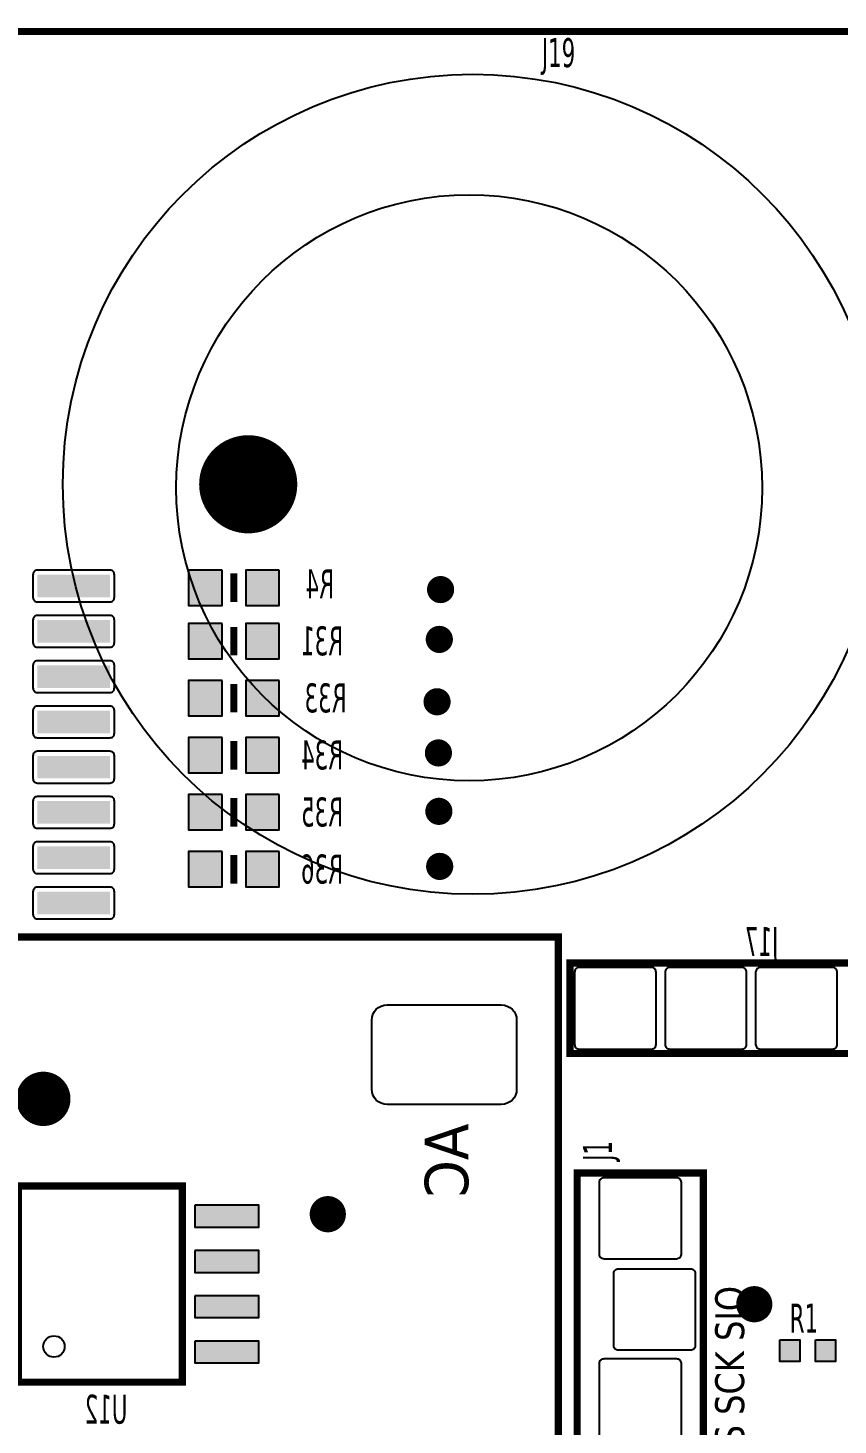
# Model space of a CAD drawing. Header units: millimetres. Extents: x 123.5 to 144.3, y 105.4 to 121.6.
# Drawn here: x 134.504 to 135.578, y 109.151 to 111.002 of the extents above; entities that cross this region are included whole.
import ezdxf

# ---------------------------------------------------------------- set-up
doc = ezdxf.new("R2010")
doc.units = ezdxf.units.MM
doc.layers.add('DESC', color=250, linetype='Continuous')
doc.styles.get("Standard").update_dxf_attribs({"font": 'tahoma.ttf'})

# ---------------------------------------------------------------- blocks, each defined once
blk = doc.blocks.new('RPAD')
blk.add_trace([(-0.5, -0.5), (-0.5, 0.5), (0.5, -0.5), (0.5, 0.5)])
blk = doc.blocks.new('EPAD')
at = {"const_width": 0.5}
blk.add_lwpolyline([(-0.25, 0, 1), (0.25, 0, 1)], format="xyb", close=True, dxfattribs=at)
blk = doc.blocks.new('oard')
at = {"const_width": 0.00787}
for points in [[(155.9889, 119.4043), (162.6345, 119.4043), (162.6345, 122.5185), (155.9889, 122.5185), (155.9889, 119.4043)], [(155.9889, 119.4043), (162.6345, 119.4043), (162.6345, 122.5185), (155.9889, 122.5185), (155.9889, 119.4043)], [(155.9889, 119.4043), (162.6345, 119.4043), (162.6345, 122.5185), (155.9889, 122.5185), (155.9889, 119.4043)], [(159.3786, 121.9201), (159.3786, 121.8886)], [(159.3786, 121.9201), (159.3786, 121.8886)], [(159.3786, 121.9201), (159.3786, 121.8886)], [(159.3786, 121.861), (159.3786, 121.8295)], [(159.3786, 121.861), (159.3786, 121.8295)], [(159.3786, 121.861), (159.3786, 121.8295)], [(159.3786, 121.798), (159.3786, 121.7665)], [(159.3786, 121.798), (159.3786, 121.7665)], [(159.3786, 121.798), (159.3786, 121.7665)], [(159.3786, 121.735), (159.3786, 121.7035)], [(159.3786, 121.735), (159.3786, 121.7035)], [(159.3786, 121.735), (159.3786, 121.7035)], [(159.3786, 121.672), (159.3786, 121.6405)], [(159.3786, 121.672), (159.3786, 121.6405)], [(159.3786, 121.672), (159.3786, 121.6405)], [(159.3786, 121.609), (159.3786, 121.5776)], [(159.3786, 121.609), (159.3786, 121.5776)], [(159.3786, 121.609), (159.3786, 121.5776)], [(158.666, 119.4555), (159.7369, 119.4555), (159.7369, 121.5185), (158.666, 121.5185), (158.666, 119.4555)], [(158.666, 119.4555), (159.7369, 119.4555), (159.7369, 121.5185), (158.666, 121.5185), (158.666, 119.4555)], [(158.666, 119.4555), (159.7369, 119.4555), (159.7369, 121.5185), (158.666, 121.5185), (158.666, 119.4555)], [(159.7499, 121.3898), (160.1499, 121.3898), (160.1499, 121.4898), (159.7499, 121.4898), (159.7499, 121.3898)], [(159.7499, 121.3898), (160.1499, 121.3898), (160.1499, 121.4898), (159.7499, 121.4898), (159.7499, 121.3898)], [(159.7499, 121.3898), (160.1499, 121.3898), (160.1499, 121.4898), (159.7499, 121.4898), (159.7499, 121.3898)], [(159.7578, 120.7579), (159.8971, 120.7579), (159.8971, 121.2579), (159.7578, 121.2579), (159.7578, 120.7579)], [(159.7578, 120.7579), (159.8971, 120.7579), (159.8971, 121.2579), (159.7578, 121.2579), (159.7578, 120.7579)], [(159.7578, 120.7579), (159.8971, 120.7579), (159.8971, 121.2579), (159.7578, 121.2579), (159.7578, 120.7579)], [(159.1405, 121.2435), (159.3216, 121.2435), (159.3216, 121.027), (159.1405, 121.027), (159.1405, 121.2435)], [(159.1405, 121.2435), (159.3216, 121.2435), (159.3216, 121.027), (159.1405, 121.027), (159.1405, 121.2435)], [(159.1405, 121.2435), (159.3216, 121.2435), (159.3216, 121.027), (159.1405, 121.027), (159.1405, 121.2435)]]:
    blk.add_lwpolyline(points, dxfattribs=at)
for points in [[(159.2466, 121.8936), (159.2466, 121.9186), (159.2465, 121.9196), (159.2462, 121.9206), (159.2458, 121.9214), (159.2452, 121.9221), (159.2444, 121.9228), (159.2436, 121.9232), (159.2426, 121.9235), (159.2416, 121.9236), (159.1616, 121.9236), (159.1606, 121.9235), (159.1596, 121.9232), (159.1588, 121.9228), (159.1581, 121.9221), (159.1575, 121.9214), (159.157, 121.9206), (159.1567, 121.9196), (159.1566, 121.9186), (159.1566, 121.8936), (159.1567, 121.8926), (159.157, 121.8916), (159.1575, 121.8908), (159.1581, 121.89), (159.1588, 121.8894), (159.1596, 121.889), (159.1606, 121.8887), (159.1616, 121.8886), (159.2416, 121.8886), (159.2426, 121.8887), (159.2436, 121.889), (159.2444, 121.8894), (159.2452, 121.89), (159.2458, 121.8908), (159.2462, 121.8916), (159.2465, 121.8926), (159.2466, 121.8936)], [(159.3656, 121.9238), (159.3286, 121.9238), (159.3286, 121.8848), (159.3656, 121.8848), (159.3656, 121.9238)], [(159.4286, 121.9238), (159.3916, 121.9238), (159.3916, 121.8848), (159.4286, 121.8848), (159.4286, 121.9238)], [(159.2466, 121.8436), (159.2466, 121.8686), (159.2465, 121.8696), (159.2462, 121.8706), (159.2458, 121.8714), (159.2452, 121.8721), (159.2444, 121.8728), (159.2436, 121.8732), (159.2426, 121.8735), (159.2416, 121.8736), (159.1616, 121.8736), (159.1606, 121.8735), (159.1596, 121.8732), (159.1588, 121.8728), (159.1581, 121.8721), (159.1575, 121.8714), (159.157, 121.8706), (159.1567, 121.8696), (159.1566, 121.8686), (159.1566, 121.8436), (159.1567, 121.8426), (159.157, 121.8416), (159.1575, 121.8408), (159.1581, 121.84), (159.1588, 121.8394), (159.1596, 121.839), (159.1606, 121.8387), (159.1616, 121.8386), (159.2416, 121.8386), (159.2426, 121.8387), (159.2436, 121.839), (159.2444, 121.8394), (159.2452, 121.84), (159.2458, 121.8408), (159.2462, 121.8416), (159.2465, 121.8426), (159.2466, 121.8436)], [(159.3656, 121.8648), (159.3286, 121.8648), (159.3286, 121.8258), (159.3656, 121.8258), (159.3656, 121.8648)], [(159.4286, 121.8648), (159.3916, 121.8648), (159.3916, 121.8258), (159.4286, 121.8258), (159.4286, 121.8648)], [(159.2466, 121.7936), (159.2466, 121.8186), (159.2465, 121.8196), (159.2462, 121.8206), (159.2458, 121.8214), (159.2452, 121.8221), (159.2444, 121.8228), (159.2436, 121.8232), (159.2426, 121.8235), (159.2416, 121.8236), (159.1616, 121.8236), (159.1606, 121.8235), (159.1596, 121.8232), (159.1588, 121.8228), (159.1581, 121.8221), (159.1575, 121.8214), (159.157, 121.8206), (159.1567, 121.8196), (159.1566, 121.8186), (159.1566, 121.7936), (159.1567, 121.7926), (159.157, 121.7916), (159.1575, 121.7908), (159.1581, 121.79), (159.1588, 121.7894), (159.1596, 121.789), (159.1606, 121.7887), (159.1616, 121.7886), (159.2416, 121.7886), (159.2426, 121.7887), (159.2436, 121.789), (159.2444, 121.7894), (159.2452, 121.79), (159.2458, 121.7908), (159.2462, 121.7916), (159.2465, 121.7926), (159.2466, 121.7936)], [(159.3656, 121.8018), (159.3286, 121.8018), (159.3286, 121.7628), (159.3656, 121.7628), (159.3656, 121.8018)], [(159.4286, 121.8018), (159.3916, 121.8018), (159.3916, 121.7628), (159.4286, 121.7628), (159.4286, 121.8018)], [(159.2466, 121.7436), (159.2466, 121.7686), (159.2465, 121.7696), (159.2462, 121.7706), (159.2458, 121.7714), (159.2452, 121.7721), (159.2444, 121.7728), (159.2436, 121.7732), (159.2426, 121.7735), (159.2416, 121.7736), (159.1616, 121.7736), (159.1606, 121.7735), (159.1596, 121.7732), (159.1588, 121.7728), (159.1581, 121.7721), (159.1575, 121.7714), (159.157, 121.7706), (159.1567, 121.7696), (159.1566, 121.7686), (159.1566, 121.7436), (159.1567, 121.7426), (159.157, 121.7416), (159.1575, 121.7408), (159.1581, 121.74), (159.1588, 121.7394), (159.1596, 121.739), (159.1606, 121.7387), (159.1616, 121.7386), (159.2416, 121.7386), (159.2426, 121.7387), (159.2436, 121.739), (159.2444, 121.7394), (159.2452, 121.74), (159.2458, 121.7408), (159.2462, 121.7416), (159.2465, 121.7426), (159.2466, 121.7436)], [(159.3656, 121.7388), (159.3286, 121.7388), (159.3286, 121.6998), (159.3656, 121.6998), (159.3656, 121.7388)], [(159.4286, 121.7388), (159.3916, 121.7388), (159.3916, 121.6998), (159.4286, 121.6998), (159.4286, 121.7388)], [(159.2466, 121.6936), (159.2466, 121.7186), (159.2465, 121.7196), (159.2462, 121.7206), (159.2458, 121.7214), (159.2452, 121.7221), (159.2444, 121.7228), (159.2436, 121.7232), (159.2426, 121.7235), (159.2416, 121.7236), (159.1616, 121.7236), (159.1606, 121.7235), (159.1596, 121.7232), (159.1588, 121.7228), (159.1581, 121.7221), (159.1575, 121.7214), (159.157, 121.7206), (159.1567, 121.7196), (159.1566, 121.7186), (159.1566, 121.6936), (159.1567, 121.6926), (159.157, 121.6916), (159.1575, 121.6908), (159.1581, 121.69), (159.1588, 121.6894), (159.1596, 121.689), (159.1606, 121.6887), (159.1616, 121.6886), (159.2416, 121.6886), (159.2426, 121.6887), (159.2436, 121.689), (159.2444, 121.6894), (159.2452, 121.69), (159.2458, 121.6908), (159.2462, 121.6916), (159.2465, 121.6926), (159.2466, 121.6936)], [(159.3656, 121.6758), (159.3286, 121.6758), (159.3286, 121.6368), (159.3656, 121.6368), (159.3656, 121.6758)], [(159.4286, 121.6758), (159.3916, 121.6758), (159.3916, 121.6368), (159.4286, 121.6368), (159.4286, 121.6758)], [(159.2466, 121.6436), (159.2466, 121.6686), (159.2465, 121.6696), (159.2462, 121.6706), (159.2458, 121.6714), (159.2452, 121.6721), (159.2444, 121.6728), (159.2436, 121.6732), (159.2426, 121.6735), (159.2416, 121.6736), (159.1616, 121.6736), (159.1606, 121.6735), (159.1596, 121.6732), (159.1588, 121.6728), (159.1581, 121.6721), (159.1575, 121.6714), (159.157, 121.6706), (159.1567, 121.6696), (159.1566, 121.6686), (159.1566, 121.6436), (159.1567, 121.6426), (159.157, 121.6416), (159.1575, 121.6408), (159.1581, 121.64), (159.1588, 121.6394), (159.1596, 121.639), (159.1606, 121.6387), (159.1616, 121.6386), (159.2416, 121.6386), (159.2426, 121.6387), (159.2436, 121.639), (159.2444, 121.6394), (159.2452, 121.64), (159.2458, 121.6408), (159.2462, 121.6416), (159.2465, 121.6426), (159.2466, 121.6436)], [(159.2466, 121.5936), (159.2466, 121.6186), (159.2465, 121.6196), (159.2462, 121.6206), (159.2458, 121.6214), (159.2452, 121.6221), (159.2444, 121.6228), (159.2436, 121.6232), (159.2426, 121.6235), (159.2416, 121.6236), (159.1616, 121.6236), (159.1606, 121.6235), (159.1596, 121.6232), (159.1588, 121.6228), (159.1581, 121.6221), (159.1575, 121.6214), (159.157, 121.6206), (159.1567, 121.6196), (159.1566, 121.6186), (159.1566, 121.5936), (159.1567, 121.5926), (159.157, 121.5916), (159.1575, 121.5908), (159.1581, 121.59), (159.1588, 121.5894), (159.1596, 121.589), (159.1606, 121.5887), (159.1616, 121.5886), (159.2416, 121.5886), (159.2426, 121.5887), (159.2436, 121.589), (159.2444, 121.5894), (159.2452, 121.59), (159.2458, 121.5908), (159.2462, 121.5916), (159.2465, 121.5926), (159.2466, 121.5936)], [(159.3656, 121.6128), (159.3286, 121.6128), (159.3286, 121.5738), (159.3656, 121.5738), (159.3656, 121.6128)], [(159.4286, 121.6128), (159.3916, 121.6128), (159.3916, 121.5738), (159.4286, 121.5738), (159.4286, 121.6128)], [(159.2466, 121.5436), (159.2466, 121.5686), (159.2465, 121.5696), (159.2462, 121.5706), (159.2458, 121.5714), (159.2452, 121.5721), (159.2444, 121.5728), (159.2436, 121.5732), (159.2426, 121.5735), (159.2416, 121.5736), (159.1616, 121.5736), (159.1606, 121.5735), (159.1596, 121.5732), (159.1588, 121.5728), (159.1581, 121.5721), (159.1575, 121.5714), (159.157, 121.5706), (159.1567, 121.5696), (159.1566, 121.5686), (159.1566, 121.5436), (159.1567, 121.5426), (159.157, 121.5416), (159.1575, 121.5408), (159.1581, 121.54), (159.1588, 121.5394), (159.1596, 121.539), (159.1606, 121.5387), (159.1616, 121.5386), (159.2416, 121.5386), (159.2426, 121.5387), (159.2436, 121.539), (159.2444, 121.5394), (159.2452, 121.54), (159.2458, 121.5408), (159.2462, 121.5416), (159.2465, 121.5426), (159.2466, 121.5436)], [(159.8399, 121.4848), (159.7599, 121.4848), (159.7589, 121.4847), (159.7579, 121.4844), (159.7571, 121.4839), (159.7563, 121.4833), (159.7557, 121.4826), (159.7553, 121.4817), (159.755, 121.4808), (159.7549, 121.4798), (159.7549, 121.3998), (159.755, 121.3987), (159.7553, 121.3978), (159.7557, 121.3969), (159.7563, 121.3962), (159.7571, 121.3956), (159.7579, 121.3951), (159.7589, 121.3949), (159.7599, 121.3948), (159.8399, 121.3948), (159.8409, 121.3949), (159.8419, 121.3951), (159.8427, 121.3956), (159.8435, 121.3962), (159.8441, 121.3969), (159.8445, 121.3978), (159.8448, 121.3987), (159.8449, 121.3998), (159.8449, 121.4798), (159.8448, 121.4808), (159.8445, 121.4817), (159.8441, 121.4826), (159.8435, 121.4833), (159.8427, 121.4839), (159.8419, 121.4844), (159.8409, 121.4847), (159.8399, 121.4848)], [(159.9399, 121.4848), (159.8599, 121.4848), (159.8589, 121.4847), (159.8579, 121.4844), (159.8571, 121.4839), (159.8563, 121.4833), (159.8557, 121.4826), (159.8553, 121.4817), (159.855, 121.4808), (159.8549, 121.4798), (159.8549, 121.3998), (159.855, 121.3987), (159.8553, 121.3978), (159.8557, 121.3969), (159.8563, 121.3962), (159.8571, 121.3956), (159.8579, 121.3951), (159.8589, 121.3949), (159.8599, 121.3948), (159.9399, 121.3948), (159.9409, 121.3949), (159.9419, 121.3951), (159.9427, 121.3956), (159.9435, 121.3962), (159.9441, 121.3969), (159.9445, 121.3978), (159.9448, 121.3987), (159.9449, 121.3998), (159.9449, 121.4798), (159.9448, 121.4808), (159.9445, 121.4817), (159.9441, 121.4826), (159.9435, 121.4833), (159.9427, 121.4839), (159.9419, 121.4844), (159.9409, 121.4847), (159.9399, 121.4848)], [(160.0399, 121.4848), (159.9599, 121.4848), (159.9589, 121.4847), (159.9579, 121.4844), (159.9571, 121.4839), (159.9563, 121.4833), (159.9557, 121.4826), (159.9553, 121.4817), (159.955, 121.4808), (159.9549, 121.4798), (159.9549, 121.3998), (159.955, 121.3987), (159.9553, 121.3978), (159.9557, 121.3969), (159.9563, 121.3962), (159.9571, 121.3956), (159.9579, 121.3951), (159.9589, 121.3949), (159.9599, 121.3948), (160.0399, 121.3948), (160.0409, 121.3949), (160.0419, 121.3951), (160.0427, 121.3956), (160.0435, 121.3962), (160.0441, 121.3969), (160.0445, 121.3978), (160.0448, 121.3987), (160.0449, 121.3998), (160.0449, 121.4798), (160.0448, 121.4808), (160.0445, 121.4817), (160.0441, 121.4826), (160.0435, 121.4833), (160.0427, 121.4839), (160.0419, 121.4844), (160.0409, 121.4847), (160.0399, 121.4848)], [(159.5309, 121.3506), (159.5309, 121.4266), (159.5313, 121.4301), (159.5322, 121.4333), (159.5338, 121.4362), (159.5358, 121.4387), (159.5383, 121.4407), (159.5412, 121.4423), (159.5444, 121.4432), (159.5479, 121.4436), (159.6739, 121.4436), (159.6774, 121.4432), (159.6806, 121.4423), (159.6835, 121.4407), (159.686, 121.4387), (159.6881, 121.4362), (159.6896, 121.4333), (159.6906, 121.4301), (159.6909, 121.4266), (159.6909, 121.3506), (159.6906, 121.3471), (159.6896, 121.3439), (159.6881, 121.341), (159.686, 121.3385), (159.6835, 121.3364), (159.6806, 121.3349), (159.6774, 121.3339), (159.6739, 121.3336), (159.5479, 121.3336), (159.5444, 121.3339), (159.5412, 121.3349), (159.5383, 121.3364), (159.5358, 121.3385), (159.5338, 121.341), (159.5322, 121.3439), (159.5313, 121.3471), (159.5309, 121.3506)], [(159.7825, 121.1679), (159.7825, 121.2479), (159.7826, 121.2489), (159.7828, 121.2498), (159.7833, 121.2507), (159.7839, 121.2514), (159.7846, 121.252), (159.7855, 121.2525), (159.7864, 121.2528), (159.7875, 121.2529), (159.8675, 121.2529), (159.8685, 121.2528), (159.8694, 121.2525), (159.8703, 121.252), (159.871, 121.2514), (159.8716, 121.2507), (159.8721, 121.2498), (159.8724, 121.2489), (159.8725, 121.2479), (159.8725, 121.1679), (159.8724, 121.1668), (159.8721, 121.1659), (159.8716, 121.165), (159.871, 121.1643), (159.8703, 121.1637), (159.8694, 121.1633), (159.8685, 121.163), (159.8675, 121.1629), (159.7875, 121.1629), (159.7864, 121.163), (159.7855, 121.1633), (159.7846, 121.1637), (159.7839, 121.1643), (159.7833, 121.165), (159.7828, 121.1659), (159.7826, 121.1668), (159.7825, 121.1679)], [(159.3353, 121.2222), (159.3353, 121.1982), (159.4063, 121.1982), (159.4063, 121.2222), (159.3353, 121.2222)], [(159.3353, 121.1722), (159.3353, 121.1482), (159.4063, 121.1482), (159.4063, 121.1722), (159.3353, 121.1722)], [(159.7982, 121.0671), (159.7982, 121.1471), (159.7983, 121.1481), (159.7986, 121.149), (159.799, 121.1499), (159.7997, 121.1506), (159.8004, 121.1512), (159.8012, 121.1517), (159.8022, 121.152), (159.8032, 121.1521), (159.8832, 121.1521), (159.8842, 121.152), (159.8852, 121.1517), (159.886, 121.1512), (159.8868, 121.1506), (159.8874, 121.1499), (159.8878, 121.149), (159.8881, 121.1481), (159.8882, 121.1471), (159.8882, 121.0671), (159.8881, 121.0661), (159.8878, 121.0651), (159.8874, 121.0643), (159.8868, 121.0635), (159.886, 121.0629), (159.8852, 121.0625), (159.8842, 121.0622), (159.8832, 121.0621), (159.8032, 121.0621), (159.8022, 121.0622), (159.8012, 121.0625), (159.8004, 121.0629), (159.7997, 121.0635), (159.799, 121.0643), (159.7986, 121.0651), (159.7983, 121.0661), (159.7982, 121.0671)], [(159.3353, 121.1222), (159.3353, 121.0982), (159.4063, 121.0982), (159.4063, 121.1222), (159.3353, 121.1222)], [(159.3353, 121.0722), (159.3353, 121.0482), (159.4063, 121.0482), (159.4063, 121.0722), (159.3353, 121.0722)], [(159.9818, 121.0738), (160.0038, 121.0738), (160.0038, 121.0498), (159.9818, 121.0498), (159.9818, 121.0738)], [(160.0212, 121.0738), (160.0432, 121.0738), (160.0432, 121.0498), (160.0212, 121.0498), (160.0212, 121.0738)]]:
    blk.add_lwpolyline(points, close=True)
blk.add_lwpolyline([(159.7825, 120.9679), (159.7825, 121.0479), (159.7826, 121.0489), (159.7828, 121.0498), (159.7833, 121.0507), (159.7839, 121.0514), (159.7846, 121.052), (159.7855, 121.0525), (159.7864, 121.0528), (159.7875, 121.0529), (159.8675, 121.0529), (159.8685, 121.0528), (159.8694, 121.0525), (159.8703, 121.052), (159.871, 121.0514), (159.8716, 121.0507), (159.8721, 121.0498), (159.8724, 121.0489), (159.8725, 121.0479), (159.8725, 120.9679)])
for centre, radius in [((159.6424, 122.0185), 0.4528), ((159.6424, 122.0185), 0.4528), ((159.6424, 122.0185), 0.4528), ((159.6385, 122.0146), 0.3236), ((159.6385, 122.0146), 0.3236), ((159.6385, 122.0146), 0.3236), ((159.1798, 121.0663), 0.0118), ((159.1798, 121.0663), 0.0118), ((159.1798, 121.0663), 0.0118)]:
    blk.add_circle(centre, radius)
for name, p, xscale, yscale in [('EPAD', (159.3944, 122.0185), 0.108425, 0.108425), ('RPAD', (159.3471, 121.9043), 0.037, 0.039), ('RPAD', (159.4101, 121.9043), 0.037, 0.039), ('EPAD', (159.6069, 121.9022), 0.03, 0.03), ('RPAD', (159.3471, 121.8453), 0.037, 0.039), ('RPAD', (159.4101, 121.8453), 0.037, 0.039), ('EPAD', (159.6055, 121.8472), 0.03, 0.03), ('RPAD', (159.3471, 121.7823), 0.037, 0.039), ('RPAD', (159.4101, 121.7823), 0.037, 0.039), ('EPAD', (159.603, 121.7783), 0.03, 0.03), ('RPAD', (159.3471, 121.7193), 0.037, 0.039), ('RPAD', (159.4101, 121.7193), 0.037, 0.039), ('EPAD', (159.6045, 121.7218), 0.03, 0.03), ('RPAD', (159.3471, 121.6563), 0.037, 0.039), ('RPAD', (159.4101, 121.6563), 0.037, 0.039), ('EPAD', (159.605, 121.6573), 0.03, 0.03), ('RPAD', (159.3471, 121.5933), 0.037, 0.039), ('RPAD', (159.4101, 121.5933), 0.037, 0.039), ('EPAD', (159.6059, 121.5965), 0.03, 0.03), ('EPAD', (159.1681, 121.3398), 0.06, 0.06), ('EPAD', (159.4823, 121.2124), 0.04, 0.04), ('EPAD', (159.9534, 121.113), 0.04, 0.04), ('RPAD', (159.9928, 121.0618), 0.022, 0.024), ('RPAD', (160.0322, 121.0618), 0.022, 0.024)]:
    blk.add_blockref(name, p, dxfattribs=dict(xscale=xscale, yscale=yscale))
for p, xscale, yscale, rotation in [((159.2016, 121.9061), 0.025, 0.08, 270), ((159.2016, 121.8561), 0.025, 0.08, 270), ((159.2016, 121.8061), 0.025, 0.08, 270), ((159.2016, 121.7561), 0.025, 0.08, 270), ((159.2016, 121.7061), 0.025, 0.08, 270), ((159.2016, 121.6561), 0.025, 0.08, 270), ((159.2016, 121.6061), 0.025, 0.08, 270), ((159.2016, 121.5561), 0.025, 0.08, 270), ((159.3708, 121.2102), 0.024, 0.071, 90), ((159.3708, 121.1602), 0.024, 0.071, 90), ((159.3708, 121.1102), 0.024, 0.071, 90), ((159.3708, 121.0602), 0.024, 0.071, 90)]:
    blk.add_blockref('RPAD', p, dxfattribs=dict(xscale=xscale, yscale=yscale, rotation=rotation))
at = {"width": 0.625}
for s, p in [('J19', (159.7187, 122.4792)), ('J19', (159.7187, 122.4792)), ('J19', (159.7187, 122.4792)), ('R1', (159.9925, 121.0816)), ('R1', (159.9925, 121.0816)), ('R1', (159.9925, 121.0816))]:
    blk.add_text(s, height=0.032, dxfattribs=at).set_placement(p)
at = {"text_generation_flag": 2, "width": 0.625}
for s, p in [('R4', (159.4892, 121.8926)), ('R4', (159.4892, 121.8926)), ('R4', (159.4892, 121.8926)), ('R31', (159.4992, 121.8296)), ('R31', (159.4992, 121.8296)), ('R31', (159.4992, 121.8296)), ('R33', (159.5031, 121.7666)), ('R33', (159.5031, 121.7666)), ('R33', (159.5031, 121.7666)), ('R34', (159.4992, 121.7036)), ('R34', (159.4992, 121.7036)), ('R34', (159.4992, 121.7036)), ('R35', (159.4992, 121.6406)), ('R35', (159.4992, 121.6406)), ('R35', (159.4992, 121.6406)), ('R36', (159.4992, 121.5776)), ('R36', (159.4992, 121.5776)), ('R36', (159.4992, 121.5776)), ('J17', (159.9799, 121.4977)), ('J17', (159.9799, 121.4977)), ('J17', (159.9799, 121.4977)), ('U12', (159.261, 120.9811)), ('U12', (159.261, 120.9811)), ('U12', (159.261, 120.9811))]:
    blk.add_text(s, height=0.032, dxfattribs=at).set_placement(p)
at = {"text_generation_flag": 2, "width": 1.041667}
blk.add_text('AC', height=0.048, rotation=90, dxfattribs=at).set_placement((159.6374, 121.3125))
blk.add_text('AC', height=0.048, rotation=90, dxfattribs=at).set_placement((159.6374, 121.3125))
blk.add_text('AC', height=0.048, rotation=90, dxfattribs=at).set_placement((159.6374, 121.3125))
for s, width, p in [('J1', 0.625, (159.7963, 121.2713)), ('J1', 0.625, (159.7963, 121.2713)), ('J1', 0.625, (159.7963, 121.2713)), ('VDD GND XRES SCK SIO', 0.9375, (159.9422, 120.7035)), ('VDD GND XRES SCK SIO', 0.9375, (159.9422, 120.7035)), ('VDD GND XRES SCK SIO', 0.9375, (159.9422, 120.7035))]:
    blk.add_text(s, height=0.032, rotation=90, dxfattribs=dict(width=width)).set_placement(p)

msp = doc.modelspace()

# ---------------------------------------------------------------- block references
at = {"layer": 'DESC', "xscale": 1.2, "yscale": 1.2, "zscale": 1.2}
msp.add_blockref('oard', (-56.4775, -36.0246), dxfattribs=at)

doc.saveas('drawing.dxf')
